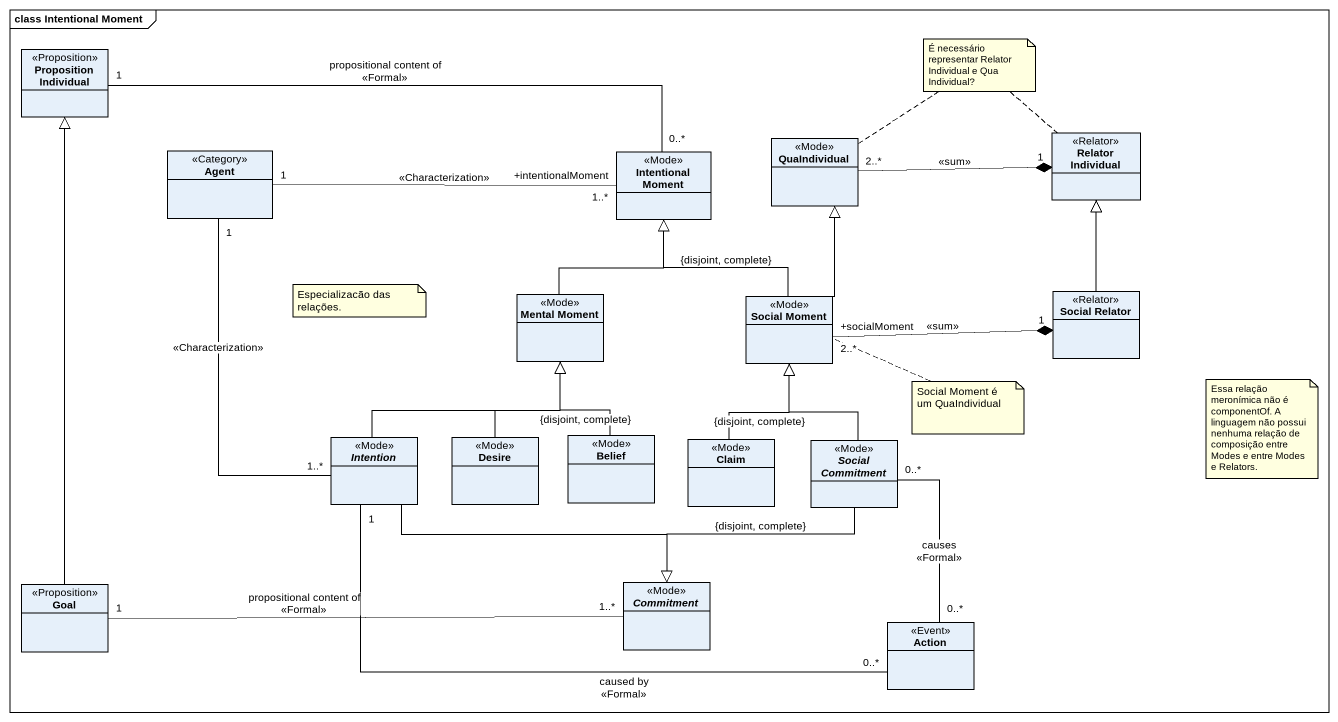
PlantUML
@startuml
mainframe class Intentional Moment
hide circle
hide empty members
class "Proposition Individual" as Proposition_Individual <<Proposition>>
class QuaIndividual <<Mode>>
class "Relator Individual" as Relator_Individual <<Relator>>
class "Agent" as Agent_ <<Category>>
class "Intentional Moment" as Intentional_Moment <<Mode>>
class "Mental Moment" as Mental_Moment <<Mode>>
class "Social Moment" as Social_Moment <<Mode>>
class "Social Relator" as Social_Relator <<Relator>>
abstract class Intention <<Mode>>
class Desire <<Mode>>
class Belief <<Mode>>
class Claim <<Mode>>
abstract class "Social Commitment" as Social_Commitment <<Mode>>
class Goal <<Proposition>>
abstract class Commitment <<Mode>>
class "Action" as Action_ <<Event>>
Proposition_Individual "1" -right- "0..*" Intentional_Moment : propositional content of\n<<Formal>>
Relator_Individual "1" *-left- "2..*" QuaIndividual : <<sum>>
Intentional_Moment "+intentionalMoment\n1..*" -left- "1" Agent_ : <<Characterization>>
Mental_Moment -up-|> Intentional_Moment
Social_Moment -up-|> QuaIndividual
Social_Moment -up-|> Intentional_Moment : {disjoint, complete}
Social_Relator -up-|> Relator_Individual
Social_Relator "1" *-left- "+socialMoment\n2..*" Social_Moment : <<sum>>
Intention "1..*" -up- "1" Agent_ : <<Characterization>>
Intention -up-|> Mental_Moment
Intention -right-|> Commitment
Desire -up-|> Mental_Moment
Belief -up-|> Mental_Moment : {disjoint, complete}
Claim -up-|> Social_Moment : {disjoint, complete}
Social_Commitment -up-|> Social_Moment
Social_Commitment --|> Commitment : {disjoint, complete}
Social_Commitment "0..*" -- "0..*" Action_ : causes\n<<Formal>>
Goal -up-|> Proposition_Individual
Goal "1" -right- "1..*" Commitment : propositional content of\n<<Formal>>
Action_ "0..*" -left- "1" Intention : caused by\n<<Formal>>
note as N1
  É necessário representar Relator Individual e Qua Individual?
end note
N1 .. Relator_Individual
N1 .. QuaIndividual
note as N2
  Especializacão das relações.
end note
note right of Social_Moment : Social Moment é um QuaIndividual
note as N4
  Essa relação meronímica não é componentOf. A linguagem não possui nenhuma relação de composição entre Modes e entre Modes e Relators.
end note
@enduml
